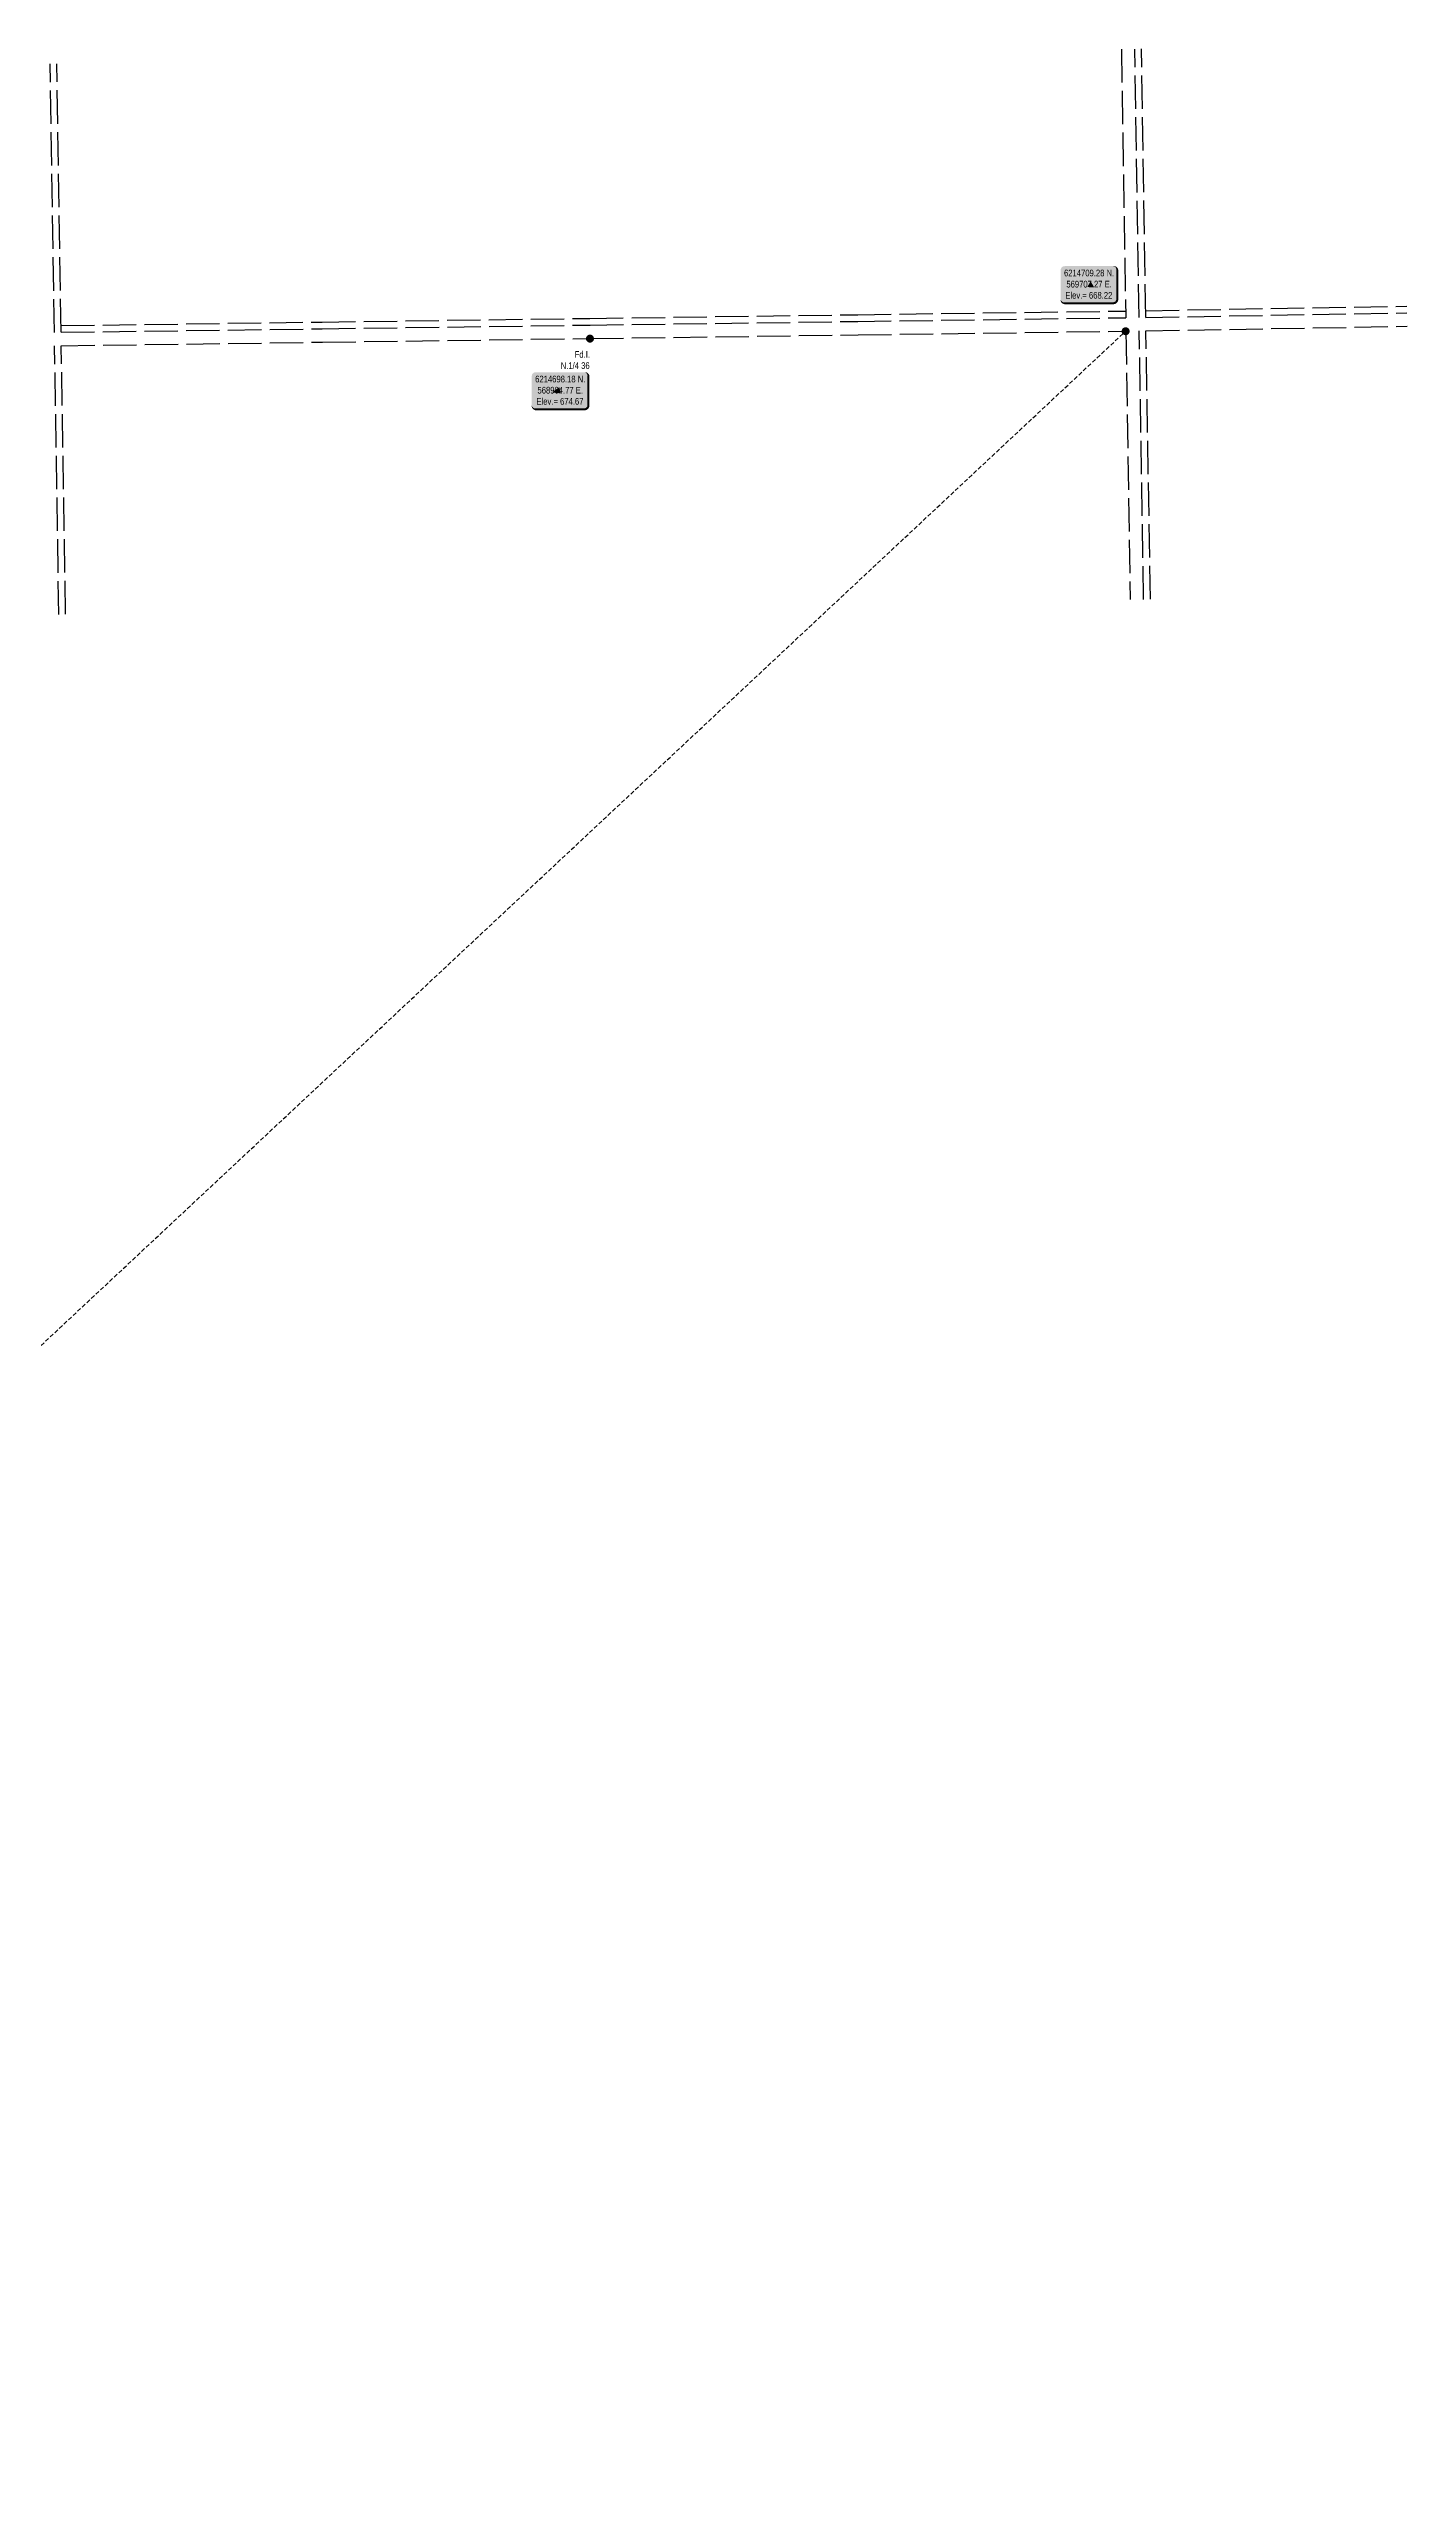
# Model space of a CAD drawing. Extents: x 563209 to 572031, y 6207294 to 6215132.
# Drawn here: x 568094 to 570129, y 6211469 to 6215132 of the extents above; entities that cross this region are included whole.
import ezdxf

# ---------------------------------------------------------------- set-up
doc = ezdxf.new("R2010")
doc.units = 0
doc.header["$LTSCALE"] = 5
doc.header["$PDSIZE"] = 0.5
doc.linetypes.add('foc-TIELINE', pattern=[1.875, 1.25, -0.625])
doc.linetypes.add('foc-UNSURVEYED', pattern=[12.5, 10, -2.5])
doc.layers.get('Defpoints').update_dxf_attribs({"color": 9})
for name, color, linetype in [('DETAIL-T', 7, 'Continuous'), ('L-MON', 1, 'Continuous'), ('L-TIE', 7, 'foc-TIELINE'), ('L-USEC', 7, 'foc-UNSURVEYED')]:
    doc.layers.add(name, color=color, linetype=linetype)
doc.styles.add('80', font='ARIALN.TTF', dxfattribs={"height": 10})
doc.styles.add('80L', font='ARIALN.TTF', dxfattribs={"height": 10})
doc.styles.add('DESCRIPTION', font='ARIALN.TTF', dxfattribs={"height": 2.5})
doc.styles.add('ELEVATION', font='ARIALN.TTF', dxfattribs={"height": 2.5})
doc.styles.add('POINTNUMBER', font='ARIALN.TTF', dxfattribs={"height": 2.5})

# ---------------------------------------------------------------- blocks, each defined once
blk = doc.blocks.new('*U46')
h = blk.add_hatch(color=254)
edge = h.paths.add_edge_path()
edge.add_line((-36.5, -28.5), (36.5, -28.5))
edge.add_arc((36.5, -22.5), 6, 270, 360)
edge.add_line((42.5, -22.5), (42.5, 21))
edge.add_arc((36.5, 21), 6, 0, 90)
edge.add_line((36.5, 27), (-36.5, 27))
edge.add_arc((-36.5, 21), 6, 90, 180)
edge.add_line((-42.5, 21), (-42.5, -22.5))
edge.add_arc((-36.5, -22.5), 6, 180, 270)
at = {"color": 1, "flags": 128}
blk.add_lwpolyline([(-36.5, -28.5, 3, 3, 0), (36.5, -28.5, 3, 3, 0.414214), (42.5, -22.5, 3, 3, 0), (42.5, 21, 3, 0, 0.414214), (36.5, 27, 0, 0, 0), (-36.5, 27, 0, 0, 0.414214), (-42.5, 21, 0, 0, 0), (-42.5, -22.5, 0, 3, 0.414214)], format="xyseb", close=True, dxfattribs=at)
blk.add_lwpolyline([(-11.7, -3.1, 0, 10, 0), (0, 0, 5, 5, 0)], format="xyseb", dxfattribs=at)
at = {"color": 1, "style": '80'}
blk.add_attdef('ENTER_TEXT_001', (-36, -5), '', height=10, dxfattribs=at)
blk = doc.blocks.new('*U47')
h = blk.add_hatch(color=254)
edge = h.paths.add_edge_path()
edge.add_line((-36.5, -28.5), (36.5, -28.5))
edge.add_arc((36.5, -22.5), 6, 270, 360)
edge.add_line((42.5, -22.5), (42.5, 21))
edge.add_arc((36.5, 21), 6, 0, 90)
edge.add_line((36.5, 27), (-36.5, 27))
edge.add_arc((-36.5, 21), 6, 90, 180)
edge.add_line((-42.5, 21), (-42.5, -22.5))
edge.add_arc((-36.5, -22.5), 6, 180, 270)
at = {"color": 1, "flags": 128}
blk.add_lwpolyline([(-36.5, -28.5, 3, 3, 0), (36.5, -28.5, 3, 3, 0.414214), (42.5, -22.5, 3, 3, 0), (42.5, 21, 3, 0, 0.414214), (36.5, 27, 0, 0, 0), (-36.5, 27, 0, 0, 0.414214), (-42.5, 21, 0, 0, 0), (-42.5, -22.5, 0, 3, 0.414214)], format="xyseb", close=True, dxfattribs=at)
blk.add_lwpolyline([(7.9, -4.8, 0, 10, 0), (0, 0, 5, 5, 0)], format="xyseb", dxfattribs=at)
at = {"color": 1, "style": '80'}
blk.add_attdef('ENTER_TEXT_001', (-36, -5), '', height=10, dxfattribs=at)
blk = doc.blocks.new('fdia')
at = {"color": 255, "const_width": 1}
blk.add_lwpolyline([(-0.5, 0, 1), (0.5, 0, 1)], format="xyb", close=True, dxfattribs=at)
blk = doc.blocks.new('Fdiaa')
blk.add_blockref('fdia', (0, 0))
blk = doc.blocks.new('fdib')
at = {"color": 1, "const_width": 1.6}
blk.add_lwpolyline([(-0.4, 0, 1), (0.4, 0, 1)], format="xyb", close=True, dxfattribs=at)
at = {"color": 1}
blk.add_circle((0, 0), 0.8, dxfattribs=at)
blk = doc.blocks.new('Fdibb')
blk.add_blockref('fdib', (0, 0))
blk = doc.blocks.new('fdicc')
for name in ['Fdibb', 'Fdiaa']:
    blk.add_blockref(name, (0, 0))
blk = doc.blocks.new('FDI')
blk.add_blockref('fdicc', (0, 0))

msp = doc.modelspace()

# ---------------------------------------------------------------- linework, layer by layer
at = {"layer": 'Defpoints'}
msp.add_point((568904.784, 6214698.226, 674.696), dxfattribs=at)
at = {"layer": 'L-TIE'}
msp.add_line((564014.19, 6209387.504), (569707.271, 6214709.283), dxfattribs=at)
at = {"layer": 'L-USEC'}
for p, q in [((569700.984, 6215131.651), (569707.367, 6214729.495)), ((569727.466, 6214729.751), (569721.084, 6215131.905)), ((569737.525, 6214729.91), (569731.143, 6215132.064)), ((568102.339, 6214707.489), (568095.958, 6215109.643)), ((568112.398, 6214707.648), (568106.016, 6215109.802)), ((568112.287, 6214717.706), (568503.476, 6214723.064)), ((568503.476, 6214723.064), (568904.729, 6214728.56)), ((568503.614, 6214713.005), (568904.867, 6214718.501)), ((568904.729, 6214728.56), (569305.979, 6214734.058)), ((568904.867, 6214718.501), (569306.116, 6214723.999)), ((569305.979, 6214734.058), (569707.229, 6214739.554)), ((569306.117, 6214723.999), (569707.367, 6214729.495)), ((569737.277, 6214740.076), (570128.462, 6214746.854)), ((569737.451, 6214730.017), (570128.636, 6214736.796)), ((569737.8, 6214709.9), (570128.984, 6214716.679)), ((568109.024, 6214285.215), (568102.642, 6214687.369)), ((568112.425, 6214707.647), (568503.614, 6214713.005)), ((568112.701, 6214687.529), (568503.889, 6214692.887)), ((568119.083, 6214285.375), (568112.701, 6214687.529)), ((568503.889, 6214692.887), (568905.142, 6214698.383)), ((568905.142, 6214698.383), (569306.392, 6214703.881)), ((569306.392, 6214703.881), (569707.642, 6214709.377)), ((569707.642, 6214709.377), (569714.182, 6214307.307)), ((569707.642, 6214709.377), (569707.642, 6214709.377)), ((569734.281, 6214307.668), (569727.741, 6214709.737)), ((569744.339, 6214307.832), (569737.8, 6214709.9))]:
    msp.add_line(p, q, dxfattribs=at)

# ---------------------------------------------------------------- block references
at = {"layer": 'DETAIL-T'}
ref = msp.add_blockref('*U47', (569652.296, 6214779.742), dxfattribs=dict(at, xscale=0.9995505999999938, yscale=0.9995505999999938, zscale=0.9995505999999938))
ref.add_attrib('ENTER_TEXT_001', '6214709.28 N.', (569615.018, 6214791.509), dxfattribs={"layer": '0', "color": 1, "height": 9.99551, "style": '80'})
ref.add_attrib('ENTER_TEXT_002', '569707.27 E.', (569618.492, 6214774.809), dxfattribs={"layer": '0', "color": 1, "height": 9.99551, "style": '80'})
ref.add_attrib('ENTER_TEXT_003', 'Elev.= 668.22', (569616.968, 6214758.109), dxfattribs={"layer": '0', "color": 1, "height": 9.99551, "style": '80'})
ref = msp.add_blockref('*U46', (568859.955, 6214620.892), dxfattribs=at)
ref.add_attrib('ENTER_TEXT_001', '6214698.18 N.', (568822.659, 6214632.664), dxfattribs={"layer": '0', "color": 1, "height": 10, "style": '80'})
ref.add_attrib('ENTER_TEXT_002', '568904.77 E.', (568826.135, 6214615.956), dxfattribs={"layer": '0', "color": 1, "height": 10, "style": '80'})
ref.add_attrib('ENTER_TEXT_003', 'Elev.= 674.67', (568824.58, 6214599.249), dxfattribs={"layer": '0', "color": 1, "height": 10, "style": '80'})
at = {"layer": 'L-MON', "xscale": 4.999999999999974, "yscale": 4.999999999999974, "zscale": 4.999999999999974}
for p in [(568904.767, 6214698.183), (569707.271, 6214709.283)]:
    msp.add_blockref('FDI', p, dxfattribs=at)

# ---------------------------------------------------------------- texts
at = {"layer": 'Defpoints'}
for s, rotation, style in [('674.696', 44.999991, 'ELEVATION'), ('FDI N.1/4 36', 23.999999, 'DESCRIPTION')]:
    msp.add_text(s, height=0.1, rotation=rotation, dxfattribs=dict(at, style=style)).set_placement((568904.784, 6214698.226))
at = {"layer": 'Defpoints', "style": 'POINTNUMBER'}
msp.add_text('2', height=0.1, dxfattribs=at).set_placement((568904.784, 6214698.226))
at = {"layer": 'L-MON', "insert": (568838.596, 6214679.484), "char_height": 9.99553, "attachment_point": 1, "style": '80L'}
msp.add_mtext_dynamic_manual_height_columns('\\pi43.28311;Fd.I. \\P\\pi22.36477;N.1/4 36', width=64.25599, gutter_width=49.955, heights=[0], dxfattribs=at)

doc.saveas('drawing.dxf')
